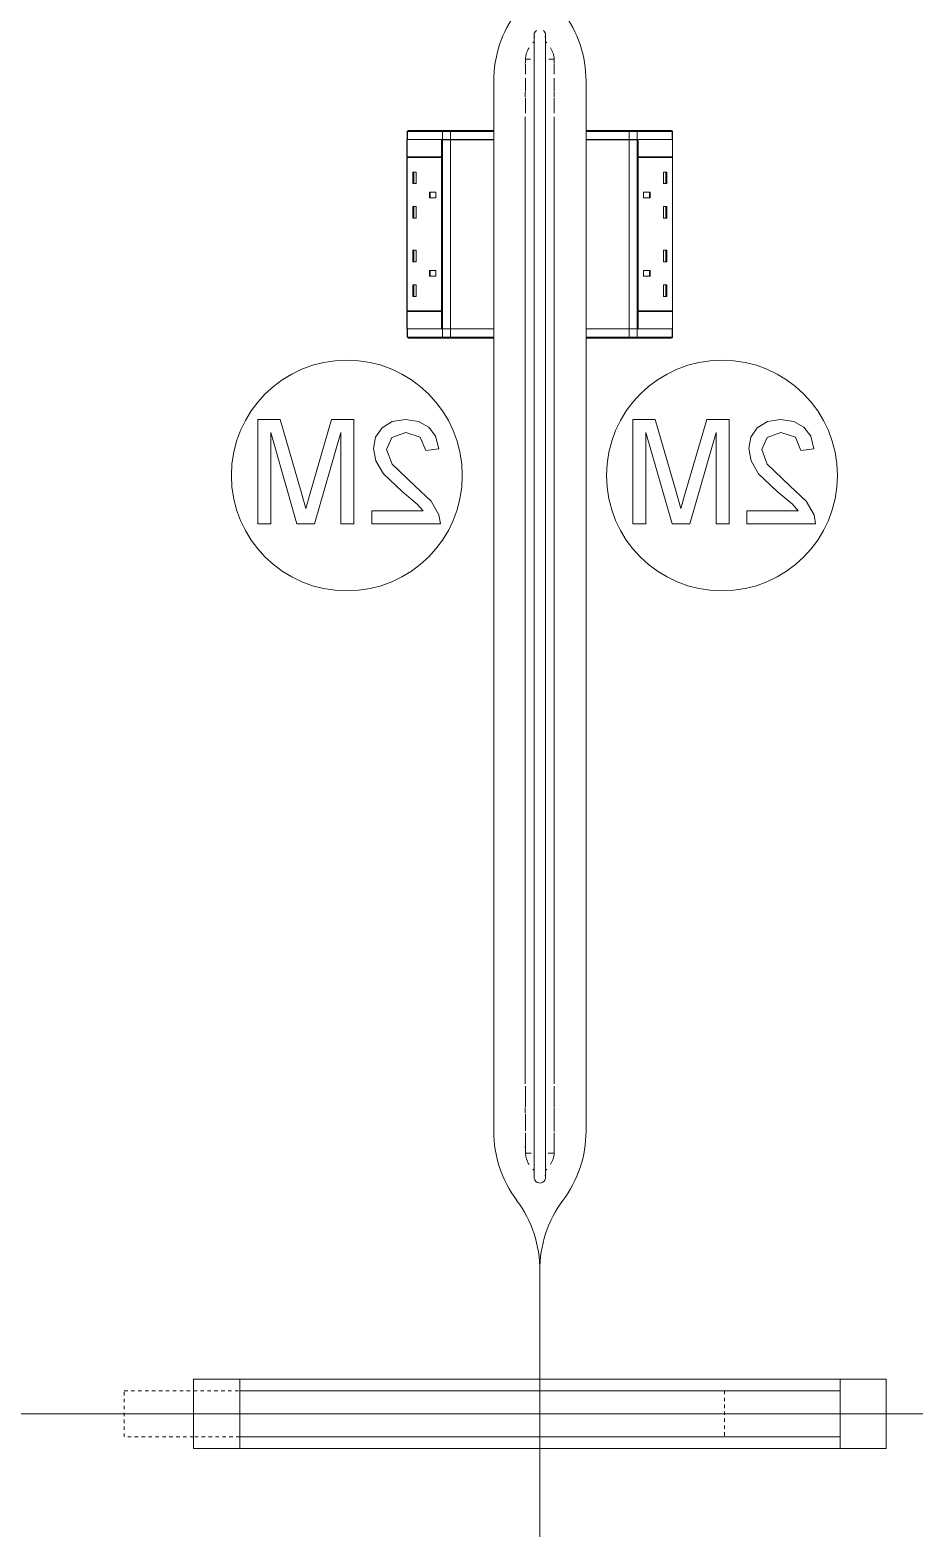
# Model space of a CAD drawing. Header units: millimetres. Extents: x 79795 to 317870, y -36033 to 97293.
# Drawn here: x 201034 to 201800, y 31309 to 32608 of the extents above; entities that cross this region are included whole.
import ezdxf

# ---------------------------------------------------------------- set-up
doc = ezdxf.new("R2010")
doc.units = ezdxf.units.MM
doc.header["$MEASUREMENT"] = 0
doc.linetypes.add('Dash', pattern=[6, 3, -3])
doc.layers.add('I-FURN', color=8, linetype='CONTINUOUS', lineweight=9)
doc.layers.add('I-FURN-HDLN', color=8, linetype='Dash', lineweight=9)

msp = doc.modelspace()

# ---------------------------------------------------------------- linework, layer by layer
at = {"layer": 'I-FURN'}
for p, q in [((201470.8, 32603.3), (201470.8, 32603.3)), ((201470.8, 32603.3), (201470.8, 32603.1)), ((201470.8, 32603.1), (201470.8, 32602.8)), ((201470.8, 32602.8), (201470.8, 32602.4)), ((201470.8, 32602.4), (201470.8, 32601.9)), ((201470.8, 32601.9), (201470.8, 32601.3)), ((201470.8, 32601.3), (201470.8, 32600.6)), ((201480.8, 32603.2), (201480.8, 32603.3)), ((201480.8, 32603.3), (201480.8, 32603.3)), ((201480.8, 32603), (201480.8, 32603.2)), ((201480.8, 32602.7), (201480.8, 32603)), ((201480.8, 32602.3), (201480.8, 32602.7)), ((201480.8, 32601.8), (201480.8, 32602.3)), ((201480.8, 32601.1), (201480.8, 32601.8)), ((201480.8, 32600.3), (201480.8, 32601.1)), ((201470.8, 32600.6), (201470.8, 32599.7)), ((201470.8, 32599.7), (201470.8, 32598.8)), ((201470.8, 32598.8), (201470.8, 32597.7)), ((201470.8, 32597.7), (201470.8, 32596.6)), ((201470.8, 32596.6), (201470.8, 32595.3)), ((201470.8, 32595.3), (201470.8, 32594)), ((201470.8, 32594), (201470.8, 32592.5)), ((201470.8, 32592.5), (201470.8, 32590.9)), ((201470.8, 32590.9), (201470.8, 32589.3)), ((201470.8, 32589.3), (201470.8, 32587.6)), ((201480.8, 32599.5), (201480.8, 32600.3)), ((201480.8, 32598.5), (201480.8, 32599.5)), ((201480.8, 32597.4), (201480.8, 32598.5)), ((201480.8, 32596.2), (201480.8, 32597.4)), ((201480.8, 32595), (201480.8, 32596.2)), ((201480.8, 32593.6), (201480.8, 32595)), ((201480.8, 32592.1), (201480.8, 32593.6)), ((201480.8, 32590.5), (201480.8, 32592.1)), ((201480.8, 32588.8), (201480.8, 32590.5)), ((201480.8, 32587.1), (201480.8, 32588.8)), ((201463.2, 32577.7), (201463.2, 32578.6)), ((201467.8, 32582.4), (201463.3, 32582.4)), ((201463.3, 32579), (201463.3, 32582.4)), ((201463.3, 32569.4), (201463.3, 32577.4)), ((201470.8, 32587.6), (201470.8, 32585.7)), ((201470.8, 32585.7), (201470.8, 32583.8)), ((201470.8, 32583.8), (201470.8, 32581.8)), ((201470.8, 32581.8), (201470.8, 32579.7)), ((201470.8, 32579.7), (201470.8, 32577.6)), ((201470.8, 32577.6), (201470.8, 32575.4)), ((201470.8, 32575.4), (201470.8, 32573.1)), ((201480.8, 32585.2), (201480.8, 32587.1)), ((201480.8, 32583.3), (201480.8, 32585.2)), ((201480.8, 32581.3), (201480.8, 32583.3)), ((201480.8, 32579.2), (201480.8, 32581.3)), ((201480.8, 32577), (201480.8, 32579.2)), ((201480.8, 32574.8), (201480.8, 32577)), ((201480.8, 32572.5), (201480.8, 32574.8)), ((201488.3, 32582.4), (201483.7, 32582.4)), ((201488.3, 32582.4), (201488.3, 32579)), ((201488.3, 32578.6), (201488.3, 32577.7)), ((201488.3, 32577.4), (201488.3, 32569.4)), ((201435.8, 32519.6), (201435.8, 32563.3)), ((201435.8, 32563.3), (201435.8, 32519.6)), ((201463.3, 32554.3), (201463.3, 32565.8)), ((201470.8, 32573.1), (201470.8, 32570.7)), ((201470.8, 32570.7), (201470.8, 32568.3)), ((201470.8, 32568.3), (201470.8, 32565.8)), ((201470.8, 32565.8), (201470.8, 32563.3)), ((201470.8, 32563.3), (201470.8, 32560.7)), ((201480.8, 32570.1), (201480.8, 32572.5)), ((201480.8, 32567.7), (201480.8, 32570.1)), ((201480.8, 32565.2), (201480.8, 32567.7)), ((201480.8, 32562.6), (201480.8, 32565.2)), ((201480.8, 32560), (201480.8, 32562.6)), ((201488.3, 32565.8), (201488.3, 32554.3)), ((201515.8, 32563.3), (201515.8, 32519.6)), ((201515.8, 32519.6), (201515.8, 32563.3)), ((201463.2, 32549.5), (201463.2, 32553.6)), ((201470.8, 32560.7), (201470.8, 32558.1)), ((201470.8, 32558.1), (201470.8, 32555.4)), ((201470.8, 32555.4), (201470.8, 32552.7)), ((201470.8, 32552.7), (201470.8, 32550)), ((201470.8, 32550), (201470.8, 32547.3)), ((201480.8, 32557.4), (201480.8, 32560)), ((201480.8, 32554.7), (201480.8, 32557.4)), ((201480.8, 32552), (201480.8, 32554.7)), ((201480.8, 32549.3), (201480.8, 32552)), ((201480.8, 32546.5), (201480.8, 32549.3)), ((201488.3, 32553.6), (201488.3, 32549.5)), ((201463.3, 32535.4), (201463.3, 32548.6)), ((201470.8, 32547.3), (201470.8, 32544.5)), ((201470.8, 32544.5), (201470.8, 32541.7)), ((201470.8, 32541.7), (201470.8, 32538.8)), ((201470.8, 32538.8), (201470.8, 32536)), ((201470.8, 32536), (201470.8, 32533.2)), ((201480.8, 32543.7), (201480.8, 32546.5)), ((201480.8, 32540.9), (201480.8, 32543.7)), ((201480.8, 32538.1), (201480.8, 32540.9)), ((201480.8, 32535.3), (201480.8, 32538.1)), ((201488.3, 32548.6), (201488.3, 32535.4)), ((201463.2, 31694.2), (201463.2, 32532.4)), ((201470.8, 32533.2), (201470.8, 32532.4)), ((201470.8, 32532.4), (201470.8, 31694.2)), ((201480.8, 32532.4), (201480.8, 32535.3)), ((201480.8, 31694.2), (201480.8, 32532.4)), ((201488.3, 32532.4), (201488.3, 31694.2)), ((201360.7, 32497.6), (201360.7, 32512.6)), ((201360.7, 32512.6), (201390.5, 32512.6)), ((201360.9, 32519.6), (201360.9, 32512.6)), ((201360.9, 32519.6), (201361.1, 32519.6)), ((201360.9, 32519.6), (201360.9, 32512.6)), ((201360.9, 32512.6), (201360.9, 32519.6)), ((201360.9, 32512.6), (201361.1, 32512.6)), ((201360.9, 32512.5), (201360.9, 32348.6)), ((201361.1, 32519.6), (201391.4, 32519.6)), ((201361.1, 32519.6), (201361.1, 32512.6)), ((201361.1, 32512.6), (201391.4, 32512.6)), ((201361.3, 32520.4), (201361.3, 32520.4)), ((201392.2, 32520.6), (201361.9, 32520.6)), ((201392.2, 32520.6), (201361.9, 32520.6)), ((201390.5, 32512.6), (201390.5, 32497.6)), ((201390.7, 32497.6), (201390.7, 32512.5)), ((201390.7, 32512.5), (201391.4, 32512.5)), ((201391.4, 32519.6), (201398.3, 32519.6)), ((201391.4, 32519.6), (201391.4, 32512.6)), ((201391.4, 32512.6), (201398.3, 32512.6)), ((201398.3, 32512.5), (201391.4, 32512.5)), ((201391.4, 32512.5), (201391.4, 32348.6)), ((201392.2, 32520.6), (201430.8, 32520.6)), ((201397.7, 32520.6), (201392.2, 32520.6)), ((201434.8, 32520.6), (201397.7, 32520.6)), ((201398.3, 32519.6), (201435.8, 32519.6)), ((201398.3, 32519.6), (201398.3, 32512.6)), ((201398.3, 32512.6), (201435.8, 32512.6)), ((201435.8, 32512.5), (201398.3, 32512.5)), ((201398.3, 32512.5), (201398.3, 32348.6)), ((201430.8, 32520.6), (201430.8, 32519.6)), ((201430.8, 32520.6), (201434.8, 32520.6)), ((201435.8, 32512.6), (201435.8, 32519.6)), ((201435.8, 32519.6), (201435.8, 32512.6)), ((201435.8, 32348.6), (201435.8, 32512.5)), ((201435.8, 32512.5), (201435.8, 32348.6)), ((201515.8, 32519.6), (201515.8, 32512.6)), ((201515.8, 32519.6), (201553.2, 32519.6)), ((201515.8, 32519.6), (201515.8, 32512.6)), ((201515.8, 32512.6), (201553.2, 32512.6)), ((201515.8, 32512.5), (201515.8, 32348.6)), ((201515.8, 32348.6), (201515.8, 32512.5)), ((201553.2, 32512.5), (201515.8, 32512.5)), ((201516.8, 32520.6), (201516.8, 32520.6)), ((201553.8, 32520.6), (201516.8, 32520.6)), ((201516.8, 32520.6), (201520.8, 32520.6)), ((201520.8, 32519.6), (201520.8, 32520.6)), ((201520.8, 32520.6), (201559.3, 32520.6)), ((201553.2, 32519.6), (201560.1, 32519.6)), ((201553.2, 32519.6), (201553.2, 32512.6)), ((201553.2, 32512.6), (201560.1, 32512.6)), ((201553.2, 32348.6), (201553.2, 32512.5)), ((201560.1, 32512.5), (201553.2, 32512.5)), ((201559.3, 32520.6), (201553.8, 32520.6)), ((201561, 32512.6), (201558.5, 32512.6)), ((201589.6, 32520.6), (201559.3, 32520.6)), ((201589.6, 32520.6), (201559.3, 32520.6)), ((201560.1, 32519.6), (201590.4, 32519.6)), ((201560.1, 32519.6), (201560.1, 32512.6)), ((201560.1, 32512.6), (201590.4, 32512.6)), ((201560.1, 32348.6), (201560.1, 32512.5)), ((201560.1, 32512.5), (201560.8, 32512.5)), ((201560.8, 32512.5), (201560.8, 32497.6)), ((201561, 32497.6), (201561, 32512.6)), ((201561, 32512.6), (201590.8, 32512.6)), ((201590.2, 32520.4), (201590.3, 32520.4)), ((201590.4, 32519.6), (201590.6, 32519.6)), ((201590.4, 32519.6), (201590.4, 32512.6)), ((201590.4, 32512.6), (201590.6, 32512.6)), ((201590.6, 32512.6), (201590.6, 32519.6)), ((201590.6, 32512.6), (201590.6, 32519.6)), ((201590.6, 32512.6), (201590.6, 32519.6)), ((201590.6, 32348.6), (201590.6, 32512.5)), ((201590.8, 32512.6), (201590.8, 32497.6)), ((201390.5, 32497.6), (201360.7, 32497.6)), ((201360.7, 32497.1), (201390.5, 32497.1)), ((201360.7, 32364.1), (201360.7, 32497.1)), ((201361.1, 32497.1), (201361.1, 32497.6)), ((201390.5, 32497.1), (201390.5, 32364.1)), ((201390.7, 32364.1), (201390.7, 32497.1)), ((201560.8, 32497.1), (201560.8, 32364.1)), ((201590.8, 32497.6), (201561, 32497.6)), ((201561, 32364.1), (201561, 32497.1)), ((201590.8, 32497.1), (201561, 32497.1)), ((201590.4, 32497.6), (201590.4, 32497.1)), ((201590.8, 32497.1), (201590.8, 32364.1)), ((201365.7, 32484.5), (201365.7, 32474.5)), ((201365.7, 32484.5), (201368.6, 32484.5)), ((201366.5, 32484.5), (201366.5, 32474.5)), ((201368.6, 32484.5), (201368.6, 32474.5)), ((201585.8, 32484.5), (201582.9, 32484.5)), ((201582.9, 32474.5), (201582.9, 32484.5)), ((201585, 32474.5), (201585, 32484.5)), ((201585.8, 32474.5), (201585.8, 32484.5)), ((201365.7, 32474.5), (201368.6, 32474.5)), ((201585.8, 32474.5), (201582.9, 32474.5)), ((201380.1, 32467), (201380.1, 32462)), ((201385.8, 32467), (201380.1, 32467)), ((201380.1, 32462), (201385.8, 32462)), ((201380.8, 32467), (201380.8, 32462)), ((201385.8, 32462), (201385.8, 32467)), ((201571.4, 32467), (201565.7, 32467)), ((201565.7, 32462), (201565.7, 32467)), ((201571.4, 32462), (201565.7, 32462)), ((201570.7, 32462), (201570.7, 32467)), ((201571.4, 32462), (201571.4, 32467)), ((201365.7, 32454.5), (201365.7, 32444.5)), ((201365.7, 32454.5), (201368.6, 32454.5)), ((201366.5, 32454.5), (201366.5, 32444.5)), ((201368.6, 32454.5), (201368.6, 32444.5)), ((201585.8, 32454.5), (201582.9, 32454.5)), ((201582.9, 32444.5), (201582.9, 32454.5)), ((201585, 32444.5), (201585, 32454.5)), ((201585.8, 32444.5), (201585.8, 32454.5)), ((201365.7, 32444.5), (201368.6, 32444.5)), ((201585.8, 32444.5), (201582.9, 32444.5)), ((201365.7, 32416.7), (201365.7, 32406.7)), ((201365.7, 32416.7), (201368.6, 32416.7)), ((201365.7, 32406.7), (201368.6, 32406.7)), ((201366.5, 32416.7), (201366.5, 32406.7)), ((201368.6, 32416.7), (201368.6, 32406.7)), ((201585.8, 32416.7), (201582.9, 32416.7)), ((201582.9, 32406.7), (201582.9, 32416.7)), ((201585.8, 32406.7), (201582.9, 32406.7)), ((201585, 32406.7), (201585, 32416.7)), ((201585.8, 32406.7), (201585.8, 32416.7)), ((201380.1, 32399.2), (201380.1, 32394.2)), ((201380.1, 32399.2), (201385.8, 32399.2)), ((201380.1, 32394.2), (201385.8, 32394.2)), ((201380.8, 32399.2), (201380.8, 32394.2)), ((201385.8, 32399.2), (201385.8, 32394.2)), ((201565.7, 32399.2), (201565.7, 32394.2)), ((201571.4, 32399.2), (201565.7, 32399.2)), ((201565.7, 32394.2), (201571.4, 32394.2)), ((201570.7, 32394.2), (201570.7, 32399.2)), ((201571.4, 32394.2), (201571.4, 32399.2)), ((201365.7, 32386.7), (201365.7, 32376.7)), ((201365.7, 32386.7), (201368.6, 32386.7)), ((201366.5, 32386.7), (201366.5, 32376.7)), ((201368.6, 32386.7), (201368.6, 32376.7)), ((201585.8, 32386.7), (201582.9, 32386.7)), ((201582.9, 32376.7), (201582.9, 32386.7)), ((201585, 32376.7), (201585, 32386.7)), ((201585.8, 32376.7), (201585.8, 32386.7)), ((201365.7, 32376.7), (201368.6, 32376.7)), ((201585.8, 32376.7), (201582.9, 32376.7)), ((201360.7, 32364.1), (201390.5, 32364.1)), ((201360.7, 32363.6), (201390.5, 32363.6)), ((201360.7, 32348.6), (201360.7, 32363.6)), ((201361.1, 32363.6), (201361.1, 32364.1)), ((201390.5, 32363.6), (201390.5, 32348.6)), ((201390.7, 32348.6), (201390.7, 32363.6)), ((201560.8, 32363.6), (201560.8, 32348.6)), ((201590.8, 32364.1), (201561, 32364.1)), ((201561, 32348.6), (201561, 32363.6)), ((201561, 32363.6), (201590.8, 32363.6)), ((201590.4, 32364.1), (201590.4, 32363.6)), ((201590.8, 32363.6), (201590.8, 32348.6)), ((201390.5, 32348.6), (201360.7, 32348.6)), ((201360.9, 32348.5), (201360.9, 32341.5)), ((201361.1, 32348.5), (201360.9, 32348.5)), ((201360.9, 32348.5), (201360.9, 32341.5)), ((201360.9, 32348.5), (201360.9, 32341.5)), ((201361.1, 32341.5), (201360.9, 32341.5)), ((201361.1, 32341.5), (201361.1, 32348.5)), ((201391.4, 32348.5), (201361.1, 32348.5)), ((201391.4, 32341.5), (201361.1, 32341.5)), ((201390.5, 32348.6), (201393, 32348.6)), ((201391.4, 32348.6), (201390.7, 32348.6)), ((201391.4, 32348.6), (201398.3, 32348.6)), ((201391.4, 32341.5), (201391.4, 32348.5)), ((201398.3, 32348.5), (201391.4, 32348.5)), ((201398.3, 32341.5), (201391.4, 32341.5)), ((201398.3, 32348.6), (201435.8, 32348.6)), ((201398.3, 32341.5), (201398.3, 32348.5)), ((201435.8, 32348.5), (201398.3, 32348.5)), ((201435.8, 32341.5), (201398.3, 32341.5)), ((201430.8, 32341.5), (201430.8, 32340.5)), ((201435.8, 32341.5), (201435.8, 32348.5)), ((201435.8, 32341.5), (201435.8, 32348.5)), ((201435.8, 31653.3), (201435.8, 32341.5)), ((201435.8, 32341.5), (201435.8, 31653.3)), ((201515.8, 32348.6), (201553.2, 32348.6)), ((201515.8, 32348.5), (201515.8, 32341.5)), ((201515.8, 32341.5), (201515.8, 32348.5)), ((201553.2, 32348.5), (201515.8, 32348.5)), ((201515.8, 32341.5), (201515.8, 31653.3)), ((201515.8, 31653.3), (201515.8, 32341.5)), ((201553.2, 32341.5), (201515.8, 32341.5)), ((201520.8, 32340.5), (201520.8, 32341.5)), ((201553.2, 32348.6), (201560.1, 32348.6)), ((201553.2, 32341.5), (201553.2, 32348.5)), ((201560.1, 32348.5), (201553.2, 32348.5)), ((201560.1, 32341.5), (201553.2, 32341.5)), ((201560.8, 32348.6), (201560.1, 32348.6)), ((201560.1, 32341.5), (201560.1, 32348.5)), ((201590.4, 32348.5), (201560.1, 32348.5)), ((201590.4, 32341.5), (201560.1, 32341.5)), ((201590.8, 32348.6), (201561, 32348.6)), ((201590.4, 32341.5), (201590.4, 32348.5)), ((201590.6, 32348.5), (201590.4, 32348.5)), ((201590.6, 32341.5), (201590.4, 32341.5)), ((201590.6, 32341.5), (201590.6, 32348.5)), ((201590.6, 32341.5), (201590.6, 32348.5)), ((201590.6, 32348.5), (201590.6, 32341.5)), ((201361.3, 32340.7), (201361.3, 32340.8)), ((201361.9, 32340.5), (201392.2, 32340.5)), ((201361.9, 32340.5), (201392.2, 32340.5)), ((201430.8, 32340.5), (201392.2, 32340.5)), ((201392.2, 32340.5), (201397.7, 32340.5)), ((201397.7, 32340.5), (201434.8, 32340.5)), ((201434.8, 32340.5), (201430.8, 32340.5)), ((201434.8, 32340.5), (201434.8, 32340.5)), ((201520.8, 32340.5), (201516.8, 32340.5)), ((201516.8, 32340.5), (201553.8, 32340.5)), ((201559.3, 32340.5), (201520.8, 32340.5)), ((201553.8, 32340.5), (201559.3, 32340.5)), ((201559.3, 32340.5), (201589.6, 32340.5)), ((201559.3, 32340.5), (201589.6, 32340.5)), ((201590.3, 32340.8), (201590.2, 32340.7)), ((201250.8, 32270), (201231.4, 32270)), ((201231.4, 32270), (201231.4, 32179.6)), ((201269, 32207.4), (201250.8, 32270)), ((201295.3, 32270), (201276.8, 32206.3)), ((201314.7, 32270), (201295.3, 32270)), ((201314.7, 32179.6), (201314.7, 32270)), ((201347.9, 32268.2), (201339.1, 32262.8)), ((201359.3, 32270), (201347.9, 32268.2)), ((201370.7, 32268.4), (201359.3, 32270)), ((201379.5, 32263.5), (201370.7, 32268.4)), ((201385.4, 32255.5), (201379.5, 32263.5)), ((201575.8, 32270), (201556.4, 32270)), ((201556.4, 32270), (201556.4, 32179.6)), ((201594, 32207.4), (201575.8, 32270)), ((201620.3, 32270), (201601.8, 32206.3)), ((201639.7, 32270), (201620.3, 32270)), ((201639.7, 32179.6), (201639.7, 32270)), ((201672.9, 32268.2), (201664.1, 32262.8)), ((201684.3, 32270), (201672.9, 32268.2)), ((201695.7, 32268.4), (201684.3, 32270)), ((201704.5, 32263.5), (201695.7, 32268.4)), ((201710.4, 32255.5), (201704.5, 32263.5)), ((201242.7, 32179.6), (201242.7, 32258.7)), ((201242.7, 32258.7), (201265.4, 32179.6)), ((201280.7, 32179.6), (201303.4, 32258.7)), ((201303.4, 32258.7), (201303.4, 32179.6)), ((201333.5, 32254.7), (201331.7, 32244.8)), ((201339.1, 32262.8), (201333.5, 32254.7)), ((201343, 32244.1), (201347.6, 32254.5)), ((201347.6, 32254.5), (201359.6, 32258.7)), ((201359.6, 32258.7), (201372.1, 32254.6)), ((201372.1, 32254.6), (201376.9, 32243.2)), ((201388.2, 32244.6), (201385.4, 32255.5)), ((201567.7, 32179.6), (201567.7, 32258.7)), ((201567.7, 32258.7), (201590.4, 32179.6)), ((201605.7, 32179.6), (201628.4, 32258.7)), ((201628.4, 32258.7), (201628.4, 32179.6)), ((201658.5, 32254.7), (201656.7, 32244.8)), ((201664.1, 32262.8), (201658.5, 32254.7)), ((201668, 32244.1), (201672.6, 32254.5)), ((201672.6, 32254.5), (201684.6, 32258.7)), ((201684.6, 32258.7), (201697.1, 32254.6)), ((201697.1, 32254.6), (201701.9, 32243.2)), ((201713.2, 32244.6), (201710.4, 32255.5)), ((201331.7, 32244.8), (201333.7, 32234.1)), ((201347.8, 32231.3), (201343, 32244.1)), ((201376.9, 32243.2), (201388.2, 32244.6)), ((201656.7, 32244.8), (201658.7, 32234.1)), ((201672.8, 32231.3), (201668, 32244.1)), ((201701.9, 32243.2), (201713.2, 32244.6)), ((201333.7, 32234.1), (201340.3, 32223)), ((201367.4, 32212.5), (201347.8, 32231.3)), ((201658.7, 32234.1), (201665.3, 32223)), ((201692.4, 32212.5), (201672.8, 32231.3)), ((201340.3, 32223), (201356.5, 32207.5)), ((201381.5, 32199.4), (201367.4, 32212.5)), ((201665.3, 32223), (201681.5, 32207.5)), ((201706.5, 32199.4), (201692.4, 32212.5)), ((201273, 32193), (201269, 32207.4)), ((201276.8, 32206.3), (201273, 32193)), ((201356.5, 32207.5), (201369.5, 32196.7)), ((201388.4, 32187.4), (201381.5, 32199.4)), ((201598, 32193), (201594, 32207.4)), ((201601.8, 32206.3), (201598, 32193)), ((201681.5, 32207.5), (201694.5, 32196.7)), ((201713.4, 32187.4), (201706.5, 32199.4)), ((201330.2, 32190.9), (201330.2, 32179.6)), ((201374.6, 32190.9), (201330.2, 32190.9)), ((201369.5, 32196.7), (201374.6, 32190.9)), ((201389.6, 32179.6), (201388.4, 32187.4)), ((201655.2, 32190.9), (201655.2, 32179.6)), ((201699.6, 32190.9), (201655.2, 32190.9)), ((201694.5, 32196.7), (201699.6, 32190.9)), ((201714.6, 32179.6), (201713.4, 32187.4)), ((201231.4, 32179.6), (201242.7, 32179.6)), ((201265.4, 32179.6), (201280.7, 32179.6)), ((201303.4, 32179.6), (201314.7, 32179.6)), ((201330.2, 32179.6), (201389.6, 32179.6)), ((201556.4, 32179.6), (201567.7, 32179.6)), ((201590.4, 32179.6), (201605.7, 32179.6)), ((201628.4, 32179.6), (201639.7, 32179.6)), ((201655.2, 32179.6), (201714.6, 32179.6)), ((201463.3, 31674.5), (201463.3, 31692.2)), ((201470.8, 31694.2), (201470.8, 31691)), ((201480.8, 31693.4), (201480.8, 31694.2)), ((201480.8, 31690.1), (201480.8, 31693.4)), ((201488.3, 31692.2), (201488.3, 31674.5)), ((201470.8, 31691), (201470.8, 31687.8)), ((201470.8, 31687.8), (201470.8, 31684.6)), ((201470.8, 31684.6), (201470.8, 31681.3)), ((201470.8, 31681.3), (201470.8, 31678.2)), ((201480.8, 31686.9), (201480.8, 31690.1)), ((201480.8, 31683.7), (201480.8, 31686.9)), ((201480.8, 31680.5), (201480.8, 31683.7)), ((201480.8, 31677.3), (201480.8, 31680.5)), ((201463.2, 31668.9), (201463.2, 31673.7)), ((201463.3, 31653.7), (201463.3, 31668)), ((201470.8, 31678.2), (201470.8, 31675)), ((201470.8, 31675), (201470.8, 31671.9)), ((201470.8, 31671.9), (201470.8, 31668.8)), ((201470.8, 31668.8), (201470.8, 31665.7)), ((201480.8, 31674.2), (201480.8, 31677.3)), ((201480.8, 31671), (201480.8, 31674.2)), ((201480.8, 31668), (201480.8, 31671)), ((201480.8, 31664.9), (201480.8, 31668)), ((201488.3, 31673.7), (201488.3, 31668.9)), ((201488.3, 31669), (201488.3, 31653.1)), ((201470.8, 31665.7), (201470.8, 31662.7)), ((201470.8, 31662.7), (201470.8, 31659.8)), ((201470.8, 31659.8), (201470.8, 31656.9)), ((201470.8, 31656.9), (201470.8, 31654)), ((201470.8, 31654), (201470.8, 31651.3)), ((201480.8, 31661.9), (201480.8, 31664.9)), ((201480.8, 31659), (201480.8, 31661.9)), ((201480.8, 31656.1), (201480.8, 31659)), ((201480.8, 31653.3), (201480.8, 31656.1)), ((201480.8, 31650.5), (201480.8, 31653.3)), ((201463.2, 31638.8), (201463.2, 31639.9)), ((201463.3, 31634.2), (201463.3, 31651.8)), ((201470.8, 31651.3), (201470.8, 31648.6)), ((201470.8, 31648.6), (201470.8, 31645.9)), ((201470.8, 31645.9), (201470.8, 31643.4)), ((201470.8, 31643.4), (201470.8, 31640.9)), ((201470.8, 31640.9), (201470.8, 31638.5)), ((201480.8, 31647.8), (201480.8, 31650.5)), ((201480.8, 31645.2), (201480.8, 31647.8)), ((201480.8, 31642.7), (201480.8, 31645.2)), ((201480.8, 31640.2), (201480.8, 31642.7)), ((201480.8, 31637.9), (201480.8, 31640.2)), ((201488.3, 31651.8), (201488.3, 31634.2)), ((201488.3, 31639.9), (201488.3, 31638.8)), ((201463.3, 31634.2), (201468.4, 31634.2)), ((201470.8, 31638.5), (201470.8, 31636.2)), ((201470.8, 31636.2), (201470.8, 31634)), ((201470.8, 31634), (201470.8, 31631.9)), ((201470.8, 31631.9), (201470.8, 31629.9)), ((201470.8, 31629.9), (201470.8, 31628)), ((201470.8, 31628), (201470.8, 31626.2)), ((201480.8, 31635.6), (201480.8, 31637.9)), ((201480.8, 31633.4), (201480.8, 31635.6)), ((201480.8, 31631.3), (201480.8, 31633.4)), ((201480.8, 31629.3), (201480.8, 31631.3)), ((201480.8, 31627.5), (201480.8, 31629.3)), ((201480.8, 31625.7), (201480.8, 31627.5)), ((201483, 31634.2), (201488.3, 31634.2)), ((201470.8, 31626.2), (201470.8, 31624.5)), ((201470.8, 31624.5), (201470.8, 31622.9)), ((201470.8, 31622.9), (201470.8, 31621.4)), ((201470.8, 31621.4), (201470.8, 31620.1)), ((201470.8, 31620.1), (201470.8, 31618.8)), ((201470.8, 31618.8), (201470.8, 31617.7)), ((201470.8, 31617.7), (201470.8, 31616.7)), ((201470.8, 31616.7), (201470.8, 31615.9)), ((201470.8, 31615.9), (201470.8, 31615.1)), ((201470.8, 31615.1), (201470.8, 31614.5)), ((201470.8, 31614.5), (201470.8, 31614)), ((201470.8, 31614), (201470.8, 31613.7)), ((201480.8, 31624), (201480.8, 31625.7)), ((201480.8, 31622.5), (201480.8, 31624)), ((201480.8, 31621), (201480.8, 31622.5)), ((201480.8, 31619.7), (201480.8, 31621)), ((201480.8, 31618.5), (201480.8, 31619.7)), ((201480.8, 31617.4), (201480.8, 31618.5)), ((201480.8, 31616.5), (201480.8, 31617.4)), ((201480.8, 31615.6), (201480.8, 31616.5)), ((201480.8, 31614.9), (201480.8, 31615.6)), ((201480.8, 31614.4), (201480.8, 31614.9)), ((201480.8, 31613.9), (201480.8, 31614.4)), ((201480.8, 31613.6), (201480.8, 31613.9)), ((201470.8, 31613.7), (201470.8, 31613.4)), ((201470.8, 31613.4), (201470.8, 31613.3)), ((201470.8, 31613.3), (201470.8, 31613.3)), ((201480.8, 31613.4), (201480.8, 31613.6)), ((201480.8, 31613.3), (201480.8, 31613.4)), ((201475.8, 31408.3), (201475.8, 31532.2)), ((201475.8, 31532.2), (201475.8, 31408.3)), ((201475.8, 31532.2), (201475.8, 31408.3)), ((201475.8, 31408.3), (201475.8, 31532.2)), ((201175.8, 31438.3), (201775.8, 31438.3)), ((201215.8, 31438.3), (201175.8, 31438.3)), ((201175.8, 31438.3), (201175.8, 31378.3)), ((201175.8, 31378.3), (201175.8, 31438.3)), ((201735.8, 31438.3), (201215.8, 31438.3)), ((201215.8, 31378.3), (201215.8, 31438.3)), ((201215.8, 31428.3), (201215.8, 31438.3)), ((201775.8, 31438.3), (201735.8, 31438.3)), ((201735.8, 31428.3), (201735.8, 31438.3)), ((201735.8, 31378.3), (201735.8, 31438.3)), ((201775.8, 31378.3), (201775.8, 31438.3)), ((201775.8, 31378.3), (201775.8, 31438.3)), ((201215.8, 31428.3), (201215.8, 31388.3)), ((201735.8, 31428.3), (201215.8, 31428.3)), ((201735.8, 31388.3), (201735.8, 31428.3)), ((200675.8, 31408.3), (201475.8, 31408.3)), ((201475.8, 31408.3), (200675.8, 31408.3)), ((201475.8, 31408.3), (200675.8, 31408.3)), ((200675.8, 31408.3), (201475.8, 31408.3)), ((201475.8, 31408.3), (202275.8, 31408.3)), ((202275.8, 31408.3), (201475.8, 31408.3)), ((201475.8, 31283.3), (201475.8, 31408.3)), ((201475.8, 31408.3), (201475.8, 31283.3)), ((202275.8, 31408.3), (201475.8, 31408.3)), ((201475.8, 31408.3), (201475.8, 31283.3)), ((201475.8, 31283.3), (201475.8, 31408.3)), ((201475.8, 31408.3), (202275.8, 31408.3)), ((201215.8, 31378.3), (201215.8, 31388.3)), ((201215.8, 31388.3), (201735.8, 31388.3)), ((201735.8, 31378.3), (201735.8, 31388.3)), ((201175.8, 31378.3), (201215.8, 31378.3)), ((201775.8, 31378.3), (201175.8, 31378.3)), ((201215.8, 31378.3), (201735.8, 31378.3)), ((201735.8, 31378.3), (201775.8, 31378.3))]:
    msp.add_line(p, q, dxfattribs=at)
at = {"layer": 'I-FURN', "flags": 128}
for points in [[(201360.9, 32519.6), (201360.9, 32519.7), (201360.9, 32519.7), (201360.9, 32519.7), (201360.9, 32519.8), (201360.9, 32519.8), (201361, 32519.9), (201361, 32519.9), (201361, 32519.9), (201361, 32520), (201361, 32520), (201361, 32520.1), (201361, 32520.1), (201361.1, 32520.1)], [(201397.7, 32520.6), (201397.6, 32520.6), (201397.5, 32520.6), (201397.3, 32520.6), (201397.2, 32520.6), (201397, 32520.6), (201396.9, 32520.6), (201396.7, 32520.6), (201396.6, 32520.6), (201396.4, 32520.6), (201396.3, 32520.6), (201396.1, 32520.6), (201396, 32520.6), (201395.8, 32520.6), (201395.6, 32520.6), (201395.5, 32520.6), (201395.3, 32520.6), (201395.2, 32520.6), (201395, 32520.6), (201394.8, 32520.6), (201394.7, 32520.6), (201394.5, 32520.6), (201394.4, 32520.6), (201394.2, 32520.6), (201394.1, 32520.6), (201393.9, 32520.6), (201393.8, 32520.6), (201393.6, 32520.6), (201393.5, 32520.6), (201393.4, 32520.6), (201393.2, 32520.6), (201393.1, 32520.6), (201393, 32520.6), (201392.8, 32520.6), (201392.7, 32520.6), (201392.6, 32520.6), (201392.5, 32520.6), (201392.4, 32520.6), (201392.3, 32520.6), (201392.2, 32520.6)], [(201434.8, 32520.6), (201434.5, 32520.6), (201434.1, 32520.6), (201433.5, 32520.6), (201432.8, 32520.6), (201432, 32520.6), (201431.1, 32520.6), (201430, 32520.6), (201428.8, 32520.6), (201427.4, 32520.6), (201426, 32520.6), (201424.4, 32520.6), (201422.7, 32520.6), (201420.9, 32520.6), (201419, 32520.6), (201416.9, 32520.6), (201414.8, 32520.6), (201412.5, 32520.6), (201410.1, 32520.6), (201407.7, 32520.6), (201405.1, 32520.6), (201402.5, 32520.6), (201399.8, 32520.6), (201397.7, 32520.6)], [(201430.8, 32520.6), (201430.9, 32520.6), (201431.1, 32520.6), (201431.2, 32520.6), (201431.4, 32520.6), (201431.6, 32520.6), (201431.7, 32520.6), (201431.9, 32520.6), (201432, 32520.6), (201432.2, 32520.6), (201432.3, 32520.6), (201432.5, 32520.6), (201432.6, 32520.6), (201432.8, 32520.6), (201432.9, 32520.6), (201433, 32520.6), (201433.2, 32520.6), (201433.3, 32520.6), (201433.4, 32520.6), (201433.5, 32520.6), (201433.6, 32520.6), (201433.7, 32520.6), (201433.9, 32520.6), (201434, 32520.6), (201434, 32520.6), (201434.1, 32520.6), (201434.2, 32520.6), (201434.3, 32520.6), (201434.4, 32520.6), (201434.4, 32520.6), (201434.5, 32520.6), (201434.6, 32520.6), (201434.6, 32520.6), (201434.6, 32520.6), (201434.7, 32520.6), (201434.7, 32520.6), (201434.7, 32520.6), (201434.8, 32520.6), (201434.8, 32520.6), (201434.8, 32520.6)], [(201434.8, 32520.6), (201434.8, 32520.6), (201434.8, 32520.6), (201434.9, 32520.6), (201434.9, 32520.6), (201435, 32520.6), (201435, 32520.6), (201435, 32520.6), (201435.1, 32520.6), (201435.1, 32520.6), (201435.2, 32520.5), (201435.2, 32520.5), (201435.2, 32520.5), (201435.3, 32520.5), (201435.3, 32520.5), (201435.3, 32520.4), (201435.4, 32520.4), (201435.4, 32520.4), (201435.4, 32520.4), (201435.5, 32520.3), (201435.5, 32520.3), (201435.5, 32520.3), (201435.5, 32520.3), (201435.6, 32520.2), (201435.6, 32520.2), (201435.6, 32520.2), (201435.6, 32520.1), (201435.7, 32520.1), (201435.7, 32520.1), (201435.7, 32520), (201435.7, 32520), (201435.7, 32519.9), (201435.7, 32519.9), (201435.7, 32519.9), (201435.7, 32519.8), (201435.8, 32519.8), (201435.8, 32519.8), (201435.8, 32519.7), (201435.8, 32519.7), (201435.8, 32519.6), (201435.8, 32519.6)], [(201434.8, 32520.6), (201434.8, 32520.6), (201434.8, 32520.6)], [(201515.8, 32519.6), (201515.8, 32519.7), (201515.8, 32519.7), (201515.8, 32519.7), (201515.8, 32519.8), (201515.8, 32519.8), (201515.8, 32519.9), (201515.8, 32519.9), (201515.8, 32519.9), (201515.8, 32520), (201515.8, 32520), (201515.8, 32520.1), (201515.9, 32520.1), (201515.9, 32520.1), (201515.9, 32520.2), (201515.9, 32520.2), (201515.9, 32520.2), (201516, 32520.3), (201516, 32520.3), (201516, 32520.3), (201516.1, 32520.3), (201516.1, 32520.4), (201516.1, 32520.4), (201516.1, 32520.4), (201516.2, 32520.4), (201516.2, 32520.5), (201516.2, 32520.5), (201516.3, 32520.5), (201516.3, 32520.5), (201516.4, 32520.5), (201516.4, 32520.6), (201516.4, 32520.6), (201516.5, 32520.6), (201516.5, 32520.6), (201516.5, 32520.6), (201516.6, 32520.6), (201516.6, 32520.6), (201516.7, 32520.6), (201516.7, 32520.6), (201516.7, 32520.6), (201516.8, 32520.6)], [(201553.8, 32520.6), (201551, 32520.6), (201548.3, 32520.6), (201545.7, 32520.6), (201543.2, 32520.6), (201540.7, 32520.6), (201538.4, 32520.6), (201536.2, 32520.6), (201534.1, 32520.6), (201532, 32520.6), (201530.1, 32520.6), (201528.3, 32520.6), (201526.7, 32520.6), (201525.1, 32520.6), (201523.7, 32520.6), (201522.4, 32520.6), (201521.2, 32520.6), (201520.2, 32520.6), (201519.3, 32520.6), (201518.5, 32520.6), (201517.8, 32520.6), (201517.3, 32520.6), (201516.9, 32520.6), (201516.8, 32520.6)], [(201516.8, 32520.6), (201516.8, 32520.6), (201516.8, 32520.6), (201516.8, 32520.6), (201516.8, 32520.6), (201516.8, 32520.6), (201516.9, 32520.6), (201516.9, 32520.6), (201517, 32520.6), (201517, 32520.6), (201517.1, 32520.6), (201517.1, 32520.6), (201517.2, 32520.6), (201517.3, 32520.6), (201517.4, 32520.6), (201517.4, 32520.6), (201517.5, 32520.6), (201517.6, 32520.6), (201517.7, 32520.6), (201517.9, 32520.6), (201518, 32520.6), (201518.1, 32520.6), (201518.2, 32520.6), (201518.3, 32520.6), (201518.5, 32520.6), (201518.6, 32520.6), (201518.7, 32520.6), (201518.9, 32520.6), (201519, 32520.6), (201519.2, 32520.6), (201519.3, 32520.6), (201519.5, 32520.6), (201519.6, 32520.6), (201519.8, 32520.6), (201519.9, 32520.6), (201520.1, 32520.6), (201520.2, 32520.6), (201520.4, 32520.6), (201520.5, 32520.6), (201520.7, 32520.6), (201520.8, 32520.6)], [(201559.3, 32520.6), (201559.2, 32520.6), (201559.1, 32520.6), (201559, 32520.6), (201558.9, 32520.6), (201558.8, 32520.6), (201558.7, 32520.6), (201558.6, 32520.6), (201558.4, 32520.6), (201558.3, 32520.6), (201558.2, 32520.6), (201558, 32520.6), (201557.9, 32520.6), (201557.7, 32520.6), (201557.6, 32520.6), (201557.4, 32520.6), (201557.3, 32520.6), (201557.1, 32520.6), (201557, 32520.6), (201556.8, 32520.6), (201556.7, 32520.6), (201556.5, 32520.6), (201556.4, 32520.6), (201556.2, 32520.6), (201556, 32520.6), (201555.9, 32520.6), (201555.7, 32520.6), (201555.6, 32520.6), (201555.4, 32520.6), (201555.2, 32520.6), (201555.1, 32520.6), (201554.9, 32520.6), (201554.8, 32520.6), (201554.6, 32520.6), (201554.5, 32520.6), (201554.3, 32520.6), (201554.2, 32520.6), (201554.1, 32520.6), (201553.9, 32520.6), (201553.8, 32520.6)], [(201590.5, 32520.1), (201590.5, 32520.1), (201590.5, 32520.1), (201590.5, 32520), (201590.5, 32520), (201590.5, 32519.9), (201590.6, 32519.9), (201590.6, 32519.9), (201590.6, 32519.8), (201590.6, 32519.8), (201590.6, 32519.8), (201590.6, 32519.7), (201590.6, 32519.7), (201590.6, 32519.6), (201590.6, 32519.6)], [(201361.1, 32341), (201361, 32341), (201361, 32341.1), (201361, 32341.1), (201361, 32341.1), (201361, 32341.2), (201361, 32341.2), (201361, 32341.3), (201360.9, 32341.3), (201360.9, 32341.3), (201360.9, 32341.4), (201360.9, 32341.4), (201360.9, 32341.5), (201360.9, 32341.5), (201360.9, 32341.5)], [(201435.8, 32341.5), (201435.8, 32341.5), (201435.8, 32341.4), (201435.8, 32341.4), (201435.8, 32341.3), (201435.7, 32341.3), (201435.7, 32341.3), (201435.7, 32341.2), (201435.7, 32341.2), (201435.7, 32341.2), (201435.7, 32341.1), (201435.7, 32341.1), (201435.7, 32341), (201435.6, 32341), (201435.6, 32341), (201435.6, 32340.9), (201435.6, 32340.9), (201435.5, 32340.9), (201435.5, 32340.8), (201435.5, 32340.8), (201435.5, 32340.8), (201435.4, 32340.8), (201435.4, 32340.7), (201435.4, 32340.7), (201435.3, 32340.7), (201435.3, 32340.7), (201435.3, 32340.6), (201435.2, 32340.6), (201435.2, 32340.6), (201435.2, 32340.6), (201435.1, 32340.6), (201435.1, 32340.6), (201435.1, 32340.5), (201435, 32340.5), (201435, 32340.5), (201434.9, 32340.5), (201434.9, 32340.5), (201434.9, 32340.5), (201434.8, 32340.5), (201434.8, 32340.5), (201434.8, 32340.5)], [(201516.8, 32340.5), (201516.7, 32340.5), (201516.7, 32340.5), (201516.6, 32340.5), (201516.6, 32340.5), (201516.6, 32340.5), (201516.5, 32340.5), (201516.5, 32340.5), (201516.4, 32340.6), (201516.4, 32340.6), (201516.4, 32340.6), (201516.3, 32340.6), (201516.3, 32340.6), (201516.3, 32340.6), (201516.2, 32340.7), (201516.2, 32340.7), (201516.2, 32340.7), (201516.1, 32340.7), (201516.1, 32340.8), (201516.1, 32340.8), (201516, 32340.8), (201516, 32340.8), (201516, 32340.9), (201516, 32340.9), (201515.9, 32340.9), (201515.9, 32341), (201515.9, 32341), (201515.9, 32341), (201515.9, 32341.1), (201515.8, 32341.1), (201515.8, 32341.1), (201515.8, 32341.2), (201515.8, 32341.2), (201515.8, 32341.3), (201515.8, 32341.3), (201515.8, 32341.3), (201515.8, 32341.4), (201515.8, 32341.4), (201515.8, 32341.5), (201515.8, 32341.5), (201515.8, 32341.5)], [(201590.6, 32341.5), (201590.6, 32341.5), (201590.6, 32341.4), (201590.6, 32341.4), (201590.6, 32341.3), (201590.6, 32341.3), (201590.6, 32341.3), (201590.6, 32341.2), (201590.5, 32341.2), (201590.5, 32341.2), (201590.5, 32341.1), (201590.5, 32341.1), (201590.5, 32341), (201590.5, 32341)], [(201392.2, 32340.5), (201392.3, 32340.5), (201392.4, 32340.5), (201392.5, 32340.5), (201392.6, 32340.5), (201392.7, 32340.5), (201392.8, 32340.5), (201393, 32340.5), (201393.1, 32340.5), (201393.2, 32340.5), (201393.4, 32340.5), (201393.5, 32340.5), (201393.6, 32340.5), (201393.8, 32340.5), (201393.9, 32340.5), (201394.1, 32340.5), (201394.2, 32340.5), (201394.4, 32340.5), (201394.5, 32340.5), (201394.7, 32340.5), (201394.8, 32340.5), (201395, 32340.5), (201395.2, 32340.5), (201395.3, 32340.5), (201395.5, 32340.5), (201395.6, 32340.5), (201395.8, 32340.5), (201396, 32340.5), (201396.1, 32340.5), (201396.3, 32340.5), (201396.4, 32340.5), (201396.6, 32340.5), (201396.7, 32340.5), (201396.9, 32340.5), (201397, 32340.5), (201397.2, 32340.5), (201397.3, 32340.5), (201397.5, 32340.5), (201397.6, 32340.5), (201397.7, 32340.5)], [(201397.7, 32340.5), (201400.5, 32340.5), (201403.2, 32340.5), (201405.8, 32340.5), (201408.4, 32340.5), (201410.8, 32340.5), (201413.1, 32340.5), (201415.3, 32340.5), (201417.5, 32340.5), (201419.5, 32340.5), (201421.4, 32340.5), (201423.2, 32340.5), (201424.8, 32340.5), (201426.4, 32340.5), (201427.8, 32340.5), (201429.1, 32340.5), (201430.3, 32340.5), (201431.3, 32340.5), (201432.3, 32340.5), (201433, 32340.5), (201433.7, 32340.5), (201434.2, 32340.5), (201434.6, 32340.5), (201434.8, 32340.5)], [(201434.8, 32340.5), (201434.8, 32340.5), (201434.8, 32340.5), (201434.7, 32340.5), (201434.7, 32340.5), (201434.7, 32340.5), (201434.7, 32340.5), (201434.6, 32340.5), (201434.6, 32340.5), (201434.5, 32340.5), (201434.5, 32340.5), (201434.4, 32340.5), (201434.3, 32340.5), (201434.2, 32340.5), (201434.2, 32340.5), (201434.1, 32340.5), (201434, 32340.5), (201433.9, 32340.5), (201433.8, 32340.5), (201433.7, 32340.5), (201433.6, 32340.5), (201433.4, 32340.5), (201433.3, 32340.5), (201433.2, 32340.5), (201433.1, 32340.5), (201432.9, 32340.5), (201432.8, 32340.5), (201432.7, 32340.5), (201432.5, 32340.5), (201432.4, 32340.5), (201432.2, 32340.5), (201432.1, 32340.5), (201431.9, 32340.5), (201431.8, 32340.5), (201431.6, 32340.5), (201431.4, 32340.5), (201431.3, 32340.5), (201431.1, 32340.5), (201431, 32340.5), (201430.8, 32340.5), (201430.8, 32340.5)], [(201520.8, 32340.5), (201520.6, 32340.5), (201520.4, 32340.5), (201520.3, 32340.5), (201520.1, 32340.5), (201520, 32340.5), (201519.8, 32340.5), (201519.6, 32340.5), (201519.5, 32340.5), (201519.3, 32340.5), (201519.2, 32340.5), (201519, 32340.5), (201518.9, 32340.5), (201518.8, 32340.5), (201518.6, 32340.5), (201518.5, 32340.5), (201518.4, 32340.5), (201518.2, 32340.5), (201518.1, 32340.5), (201518, 32340.5), (201517.9, 32340.5), (201517.8, 32340.5), (201517.7, 32340.5), (201517.6, 32340.5), (201517.5, 32340.5), (201517.4, 32340.5), (201517.3, 32340.5), (201517.2, 32340.5), (201517.2, 32340.5), (201517.1, 32340.5), (201517, 32340.5), (201517, 32340.5), (201516.9, 32340.5), (201516.9, 32340.5), (201516.8, 32340.5), (201516.8, 32340.5), (201516.8, 32340.5), (201516.8, 32340.5), (201516.8, 32340.5), (201516.8, 32340.5)], [(201516.8, 32340.5), (201516.8, 32340.5), (201516.8, 32340.5)], [(201516.8, 32340.5), (201517, 32340.5), (201517.4, 32340.5), (201518, 32340.5), (201518.7, 32340.5), (201519.5, 32340.5), (201520.4, 32340.5), (201521.5, 32340.5), (201522.7, 32340.5), (201524.1, 32340.5), (201525.5, 32340.5), (201527.1, 32340.5), (201528.8, 32340.5), (201530.6, 32340.5), (201532.6, 32340.5), (201534.6, 32340.5), (201536.8, 32340.5), (201539, 32340.5), (201541.4, 32340.5), (201543.8, 32340.5), (201546.4, 32340.5), (201549, 32340.5), (201551.7, 32340.5), (201553.8, 32340.5)], [(201553.8, 32340.5), (201553.9, 32340.5), (201554.1, 32340.5), (201554.2, 32340.5), (201554.3, 32340.5), (201554.5, 32340.5), (201554.6, 32340.5), (201554.8, 32340.5), (201554.9, 32340.5), (201555.1, 32340.5), (201555.2, 32340.5), (201555.4, 32340.5), (201555.6, 32340.5), (201555.7, 32340.5), (201555.9, 32340.5), (201556, 32340.5), (201556.2, 32340.5), (201556.4, 32340.5), (201556.5, 32340.5), (201556.7, 32340.5), (201556.8, 32340.5), (201557, 32340.5), (201557.1, 32340.5), (201557.3, 32340.5), (201557.4, 32340.5), (201557.6, 32340.5), (201557.7, 32340.5), (201557.9, 32340.5), (201558, 32340.5), (201558.2, 32340.5), (201558.3, 32340.5), (201558.4, 32340.5), (201558.6, 32340.5), (201558.7, 32340.5), (201558.8, 32340.5), (201558.9, 32340.5), (201559, 32340.5), (201559.1, 32340.5), (201559.2, 32340.5), (201559.3, 32340.5)]]:
    msp.add_lwpolyline(points, dxfattribs=at)
at = {"layer": 'I-FURN'}
for centre, radius, start, end in [((201535.8, 32563.3), 100, 143.1301, 180), ((201535.8, 32563.3), 100, 143.1301, 180), ((201415.8, 32563.3), 100, 0, 36.8699), ((201415.8, 32563.3), 100, 0, 36.8699), ((201475.8, 32603.3), 5, 127.2751, 201.8252), ((201475.8, 32603.3), 5, 338.1748, 52.7249), ((201486.7, 32580.1), 23.6, 149.1436, 174.3336), ((201475.8, 32590.5), 8.51, 125.5405, 136.5486), ((201475.8, 32590.5), 8.51, 43.4514, 54.4595), ((201464.8, 32580.1), 23.6, 5.6664, 30.8564), ((201308.6, 32221.5), 100, 0, 180), ((201633.6, 32221.5), 100, 0, 180), ((201308.6, 32221.5), 100, 180, 0), ((201633.6, 32221.5), 100, 180, 0), ((201535.8, 31653.3), 100, 180, 216.8699), ((201535.8, 31653.3), 100, 180, 216.8699), ((201415.8, 31653.3), 100, 323.1301, 0), ((201415.8, 31653.3), 100, 323.1301, 0), ((201486.7, 31636.6), 23.6, 185.6664, 210.8564), ((201464.8, 31636.6), 23.6, 329.1436, 354.3336), ((201475.8, 31626.2), 8.51, 223.4514, 234.4595), ((201475.8, 31613.3), 5, 173.0848, 21.8252), ((201475.8, 31626.2), 8.51, 305.5405, 316.5486), ((201375.7, 31533.3), 100, 359.3744, 36.8699), ((201375.7, 31533.3), 100, 359.3744, 36.8699), ((201575.8, 31533.3), 100, 143.1301, 180.6256), ((201575.8, 31533.3), 100, 143.1301, 180.6256)]:
    msp.add_arc(centre, radius, start, end, dxfattribs=at)
for centre, major_axis, ratio, start_param, end_param in [((201361.9, 32519.6), (0, 1), 0.819152, 0, 1.570796), ((201392.2, 32519.6), (0, -1), 0.819152, 3.141593, 4.712389), ((201397.7, 32519.6), (0, -1), 0.56467, 1.570796, 3.141593), ((201434.8, 32519.6), (0, -1), 0.998113, 1.570796, 3.141593), ((201516.8, 32519.6), (0, 1), 0.998113, 0, 1.570796), ((201553.8, 32519.6), (0, 1), 0.56467, 0, 1.570796), ((201559.3, 32519.6), (0, 1), 0.819152, 4.712389, 6.283185), ((201589.6, 32519.6), (0, 1), 0.819152, 4.712389, 6.283185), ((201361.9, 32341.5), (0, -1), 0.819152, 4.712389, 6.283185), ((201392.2, 32341.5), (0, -1), 0.819152, 4.712389, 6.283185), ((201397.7, 32341.5), (0, -1), 0.56467, 0, 1.570796), ((201434.8, 32341.5), (0, -1), 0.998113, 0, 1.570796), ((201516.8, 32341.5), (0, 1), 0.998113, 1.570796, 3.141593), ((201553.8, 32341.5), (0, 1), 0.56467, 1.570796, 3.141593), ((201559.3, 32341.5), (0, 1), 0.819152, 3.141593, 4.712389), ((201589.6, 32341.5), (0, -1), 0.819152, 0, 1.570796)]:
    msp.add_ellipse(centre, major_axis=major_axis, ratio=ratio, start_param=start_param, end_param=end_param, dxfattribs=at)
at = {"layer": 'I-FURN-HDLN'}
for p, q in [((201115.8, 31388.3), (201115.8, 31428.3)), ((201115.8, 31428.3), (201175.8, 31428.3)), ((201175.8, 31428.3), (201635.8, 31428.3)), ((201635.8, 31428.3), (201635.8, 31388.3)), ((201175.8, 31388.3), (201115.8, 31388.3)), ((201635.8, 31388.3), (201175.8, 31388.3))]:
    msp.add_line(p, q, dxfattribs=at)

doc.saveas('drawing.dxf')
